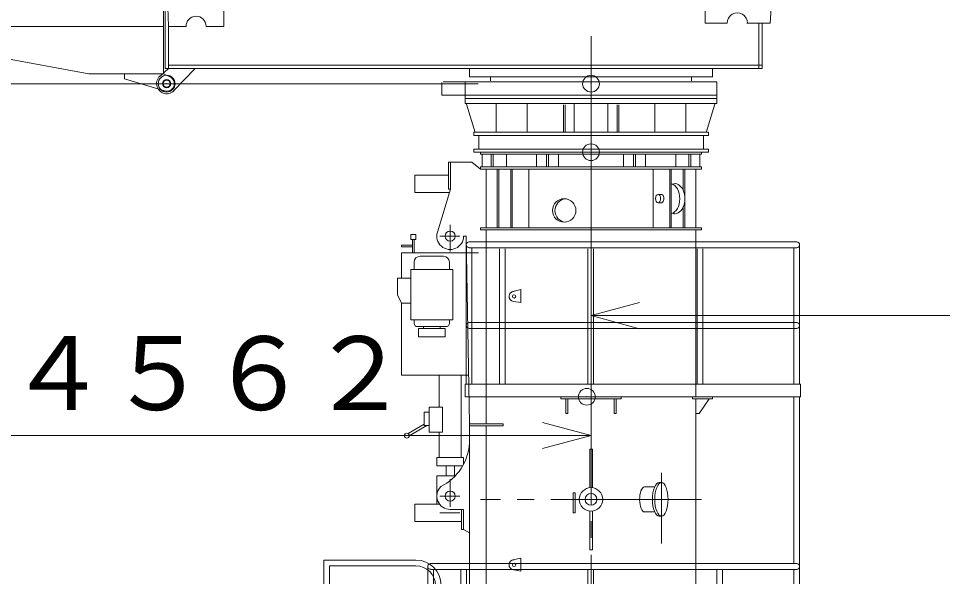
# Model space of a CAD drawing. Units: millimetres on the paper, enlarged 30 times, with parts at other scales. Extents: x -6015 to 6072, y -4190 to 4294.
# Drawn here: x -4880 to -4053, y 230 to 729 of the extents above; entities that cross this region are included whole.
import ezdxf
from ezdxf.enums import TextEntityAlignment as Align

# ---------------------------------------------------------------- set-up
doc = ezdxf.new("R2010")
doc.units = ezdxf.units.MM
doc.header["$LTSCALE"] = 30
doc.header["$PDMODE"] = 32
doc.header["$PDSIZE"] = 15
doc.linetypes.add('CHAIN1', pattern=[8, 5, -1, 1, -1])
doc.linetypes.add('CHAIN2', pattern=[12, 9, -1, 1, -1])
for name, color, linetype, lineweight in [('0-0', 7, 'Continuous', 18), ('0-2', 4, 'Continuous', 9), ('0-5', 4, 'Continuous', 9)]:
    doc.layers.add(name, color=color, linetype=linetype, lineweight=lineweight)
doc.styles.add('ＭＳ ゴシック', font='')
doc.styles.get('ＭＳ ゴシック').set_extended_font_data('MS Gothic')

# ---------------------------------------------------------------- blocks, each defined once
blk = doc.blocks.new('旋回フレーム立面(1)')
at = {"layer": '0-0'}
for p, q in [((-77.92, 233.58), (-81.21, 217.59)), ((-77.92, 233.58), (-18.52, 233.58)), ((-18.52, 233.58), (-15.21, 215.91)), ((-81.72, 215.58), (-15.71, 215.58)), ((-81.21, 203.66), (-81.21, 217.59)), ((-15.21, 203.66), (-15.21, 215.91)), ((-81.21, 213.99), (-81.21, 203.58)), ((-81.21, 203.58), (-15.21, 203.58)), ((-75.21, 203.11), (-75.21, 125.64)), ((-21.21, 203.11), (-21.21, 125.64)), ((-15.21, 213.99), (-15.21, 203.58)), ((-538, 126.24), (-478.6, 120.27)), ((-87.21, 125.58), (-9.21, 125.58)), ((-87.21, 125.58), (-87.21, 75.46)), ((-87.21, 119.58), (-9.21, 119.58)), ((-75.72, 131.58), (-21.71, 131.58)), ((-9.21, 125.58), (-9.21, 78.23)), ((398.57, 74.96), (461.02, 118.41)), ((-561.5, 15.77), (-564.42, 102.57)), ((-462.71, 75.1), (-462.41, 102.16)), ((515.53, 21.18), (521.62, 113.09)), ((151.29, 90.18), (151.29, 75.46)), ((232.29, 96.18), (157.29, 96.18)), ((158.79, 82.68), (158.79, 75.46)), ((224.79, 88.68), (164.79, 88.68)), ((230.79, 82.68), (230.79, 75.46)), ((238.29, 90.18), (238.29, 75.46)), ((-567.21, 75.18), (-567.21, -59.82)), ((-567.21, 75.18), (-563.9, 75.18)), ((-567.21, 69.48), (-563.9, 69.48)), ((-462.71, 75.18), (398.33, 75.18)), ((-462.71, 69.48), (398.33, 69.48)), ((-462.51, 75.18), (-462.51, 15.18)), ((398.79, 75.18), (398.79, 21.18)), ((398.79, 21.18), (438.44, 21.18)), ((473.53, 21.18), (515.53, 21.18)), ((495.09, 20.14), (495.09, -59.82)), ((500.79, 20.14), (500.79, -59.82)), ((-561.51, 15.83), (-561.51, 15.18)), ((-561.51, 15.18), (-529.69, 15.18)), ((-561.51, 15.17), (-561.51, -59.82)), ((-561.51, 15.17), (-561.51, -54.12)), ((-494.51, 15.18), (-462.51, 15.18)), ((-561.07, -60.28), (-576.43, -73.62)), ((-567.21, -59.82), (500.79, -59.82)), ((-561.51, -54.12), (500.79, -54.12)), ((-513.31, -59.77), (-551.65, -99.68)), ((-22.71, -59.61), (-22.71, -74.82)), ((412.29, -59.61), (412.29, -74.82)), ((-22.71, -74.82), (412.29, -74.82)), ((14.79, -75.15), (14.79, -82.4)), ((374.79, -75.15), (374.79, -82.4)), ((-72.21, -85.23), (-72.21, -107.82)), ((-70.02, -83.82), (419.79, -83.82)), ((-30.21, -83.82), (-30.21, -122.82)), ((419.79, -83.82), (419.79, -122.82)), ((-72.21, -107.82), (419.79, -107.82)), ((-30.21, -113.52), (419.79, -113.52)), ((-30.21, -122.82), (419.79, -122.82)), ((-28.04, -123.82), (-12.51, -174.57)), ((25.29, -123.82), (25.29, -173.53)), ((80.79, -123.82), (80.79, -174.57)), ((145.29, -124.86), (145.29, -173.53)), ((148.29, -124.86), (148.29, -173.53)), ((164.79, -123.82), (164.79, -173.53)), ((224.79, -123.82), (224.79, -173.53)), ((241.29, -124.86), (241.29, -173.53)), ((244.29, -124.86), (244.29, -173.53)), ((308.79, -123.82), (308.79, -174.57)), ((364.29, -123.82), (364.29, -173.53)), ((416.24, -123.82), (400.7, -174.57)), ((-15.21, -174.12), (-15.21, -179.82)), ((-15.21, -179.82), (404.79, -179.82)), ((-6.21, -180.78), (-6.21, -203.56)), ((395.79, -180.78), (395.79, -203.56)), ((-15.21, -204.12), (-15.21, -209.82)), ((-15.21, -209.82), (404.79, -209.82))]:
    blk.add_line(p, q, dxfattribs=at)
for points in [[(-15.21, -174.12), (404.79, -174.12), (404.79, -179.82)], [(-15.21, -204.12), (404.79, -204.12), (404.79, -209.82)]]:
    blk.add_lwpolyline(points, dxfattribs=at)
for centre, radius in [((497.34, 115.39), 9), ((-540.4, 102.15), 9), ((-480.4, 102.36), 9), ((-564.63, -87.21), 7.5)]:
    blk.add_circle(centre, radius, dxfattribs=at)
for centre, radius, start, end in [((497.67, 114.67), 24, 200.47334, 48.0058), ((-540.4, 102.36), 24, 82.94814, 179.49858), ((-480.4, 102.36), 18, 352.70412, 92.06842), ((157.29, 90.18), 6, 90, 180), ((164.79, 82.68), 6, 90, 180), ((224.79, 82.68), 6, 0, 90), ((232.29, 90.18), 6, 0, 90), ((-511.86, 15.35), 18, 1.50783, 181.50722), ((456.61, 21.4), 18, 358.02531, 181.97469), ((-564.63, -87.21), 18, 123.53668, 324.22862)]:
    blk.add_arc(centre, radius, start, end, dxfattribs=at)
for p in [(-540.4, 102.15), (-480.4, 102.36), (497.67, 114.67), (-564.63, -87.21), (194.79, -209.82)]:
    blk.add_point(p, dxfattribs=at)
blk = doc.blocks.new('ｳｲﾝﾁﾌﾚｰﾑ立面')
at = {"layer": '0-0'}
for p, q in [((-33.67, 208.87), (-33.67, -82.06)), ((260.33, 208.87), (-33.67, 208.87)), ((-33.67, 208.87), (-33.67, 190.24)), ((260.33, 208.87), (260.33, 187.87)), ((275.32, 187.87), (-323.77, 187.87)), ((-323.77, 187.87), (-323.77, -82.13)), ((-308.77, 187.87), (-308.77, -82.13)), ((-48.67, 193.56), (-33.72, 193.56)), ((-48.67, 193.56), (-48.67, 187.87)), ((260.33, 193.56), (275.32, 193.56)), ((275.32, 193.56), (275.32, -211.52)), ((275.32, 178.86), (-308.77, 178.86)), ((-48.67, 178.86), (-48.67, -82.06)), ((260.33, 178.86), (260.33, -82.06)), ((-269.47, -55.14), (-241.96, 78.88)), ((-86.16, 25.27), (-98.18, 79.89)), ((-207.2, 64.1), (-207.2, -17.26)), ((-132.2, 64.1), (-132.2, -17.26)), ((260.74, 31.87), (-33.72, 31.87)), ((259.15, 22.87), (-33.72, 22.87)), ((260.74, -7.14), (-32.14, -7.14)), ((-68.48, -55.14), (-75.86, -21.57)), ((-68.48, -55.14), (-68.48, -82.13)), ((275.32, -127.13), (-328.3, -127.13)), ((-317.06, -127.13), (141.91, -211.43)), ((141.91, -211.43), (275.16, -211.43)), ((205.55, -211.43), (205.55, -220.84)), ((275.16, -211.43), (286.78, -217.08)), ((205.55, -220.84), (277.02, -242.16))]:
    blk.add_line(p, q, dxfattribs=at)
for points in [[(-68.48, -55.14), (-269.47, -55.14), (-269.47, -81.88)], [(275.32, -82.13), (-328.3, -82.13), (-328.3, -127.13)]]:
    blk.add_lwpolyline(points, dxfattribs=at)
for centre, radius in [((-82.02, 1.63), 24), ((-82.02, 3.17), 18), ((280.88, -229.23), 6)]:
    blk.add_circle(centre, radius, dxfattribs=at)
for centre, radius, start, end in [((-169.96, 64.1), 73.5, 12.40545, 168.39811), ((-169.7, 64.1), 37.5, 0, 180), ((-169.7, -17.26), 37.5, 180, 0), ((280.88, -229.23), 13.5, 253.38388, 64.06438)]:
    blk.add_arc(centre, radius, start, end, dxfattribs=at)
blk.add_point((280.88, -229.23), dxfattribs=at)
blk = doc.blocks.new('旋回台立面(1)(1)(1)')
at = {"layer": '0-0', "xscale": 5, "yscale": 5}
for name, p in [('ｳｲﾝﾁﾌﾚｰﾑ立面', (-2559.1, 278.5)), ('旋回フレーム立面(1)', (1668.4, -431.6))]:
    blk.add_blockref(name, p, dxfattribs=at)
blk = doc.blocks.new('ｸﾗｲﾐﾝｸﾞﾏｽﾄ側面')
at = {"layer": '0-0'}
for p, q in [((-80.45, 440.54), (315.55, 440.54)), ((315.55, 440.54), (-80.45, 440.54)), ((-80.45, 436.94), (-80.45, 440.54)), ((-80.45, 436.94), (315.55, 436.94)), ((-77.45, 436.94), (-77.45, 414.14)), ((-60.95, 436.94), (-60.95, 414.14)), ((-57.35, 436.94), (-57.35, 414.14)), ((-33.95, 436.94), (-33.95, 414.14)), ((20.05, 436.94), (20.05, 414.14)), ((38.05, 436.94), (38.05, 414.14)), ((41.65, 436.94), (41.65, 414.14)), ((59.65, 436.94), (59.65, 414.14)), ((175.45, 436.94), (175.45, 414.14)), ((193.45, 436.94), (193.45, 414.14)), ((197.05, 436.94), (197.05, 414.14)), ((215.05, 436.94), (215.05, 414.14)), ((269.05, 436.94), (269.05, 414.14)), ((292.45, 436.94), (292.45, 414.14)), ((296.05, 436.94), (296.05, 414.14)), ((312.55, 436.94), (312.55, 414.14)), ((315.55, 440.54), (315.55, 436.94)), ((-95.45, 422.54), (-137.45, 422.54)), ((-133.85, 422.54), (-133.85, 374.54)), ((-95.45, 422.54), (-80.45, 410.54)), ((-80.45, 414.14), (315.55, 414.14)), ((-80.45, 410.54), (-80.45, 414.14)), ((315.55, 414.14), (315.55, 410.54)), ((-197.45, 399.48), (-197.45, 368.3)), ((-137.45, 399.48), (-197.45, 399.48)), ((-80.45, 410.54), (315.55, 410.54)), ((-69.95, 305.54), (-69.95, 410.54)), ((-50.14, 410.54), (-50.14, 305.54)), ((-47.43, 410.54), (-47.43, 305.54)), ((-26.14, 410.54), (-26.14, 305.54)), ((-23.44, 410.54), (-23.44, 305.54)), ((6.56, 410.54), (6.56, 305.54)), ((228.56, 410.54), (228.56, 305.54)), ((258.56, 410.54), (258.56, 305.54)), ((261.26, 410.54), (261.26, 305.54)), ((282.56, 410.54), (282.56, 372.36)), ((285.26, 410.54), (285.26, 305.54)), ((305.05, 305.54), (305.05, 410.54)), ((-135.75, 368.3), (-197.45, 368.3)), ((-133.85, 374.54), (-157.4, 297.57)), ((-133.85, 374.54), (-137.45, 374.54)), ((237.57, 365.17), (243.52, 365.17)), ((237.57, 350.09), (243.62, 350.09)), ((282.56, 343.49), (282.56, 305.54)), ((-80.45, 305.54), (315.55, 305.54)), ((315.55, 305.54), (-80.45, 305.54)), ((-80.45, 301.94), (-80.45, 305.54)), ((-80.45, 301.94), (315.55, 301.94)), ((-69.95, 25.64), (-69.95, 301.94)), ((305.05, 3.14), (305.05, 301.94)), ((315.55, 305.54), (315.55, 301.94)), ((-195.95, 293.54), (-204.95, 293.54)), ((-204.95, 293.54), (-204.95, 284.54)), ((-201.95, 284.54), (-201.95, 260.54)), ((-198.95, 284.54), (-198.95, 260.54)), ((-110.45, 290.54), (-105.95, 290.54)), ((-99.95, -45.46), (-105.95, 290.54)), ((-221.45, 274.04), (-201.95, 274.04)), ((-221.45, 271.04), (-221.45, 274.04)), ((-221.45, 271.04), (-201.95, 271.04)), ((-221.45, 260.54), (-221.45, 215.54)), ((-221.45, 260.54), (-83.83, 260.54)), ((-105.41, 260.54), (-221.45, 260.54)), ((-146.45, 254.54), (-188.45, 254.54)), ((-198.95, 244.04), (-198.95, 230.54)), ((-135.95, 244.04), (-135.95, 230.54)), ((-228.95, 215.54), (-204.95, 215.54)), ((-228.95, 215.54), (-228.95, 185.54)), ((-129.95, 230.54), (-204.95, 230.54)), ((-204.95, 230.54), (-204.95, 140.54)), ((-221.45, 170.54), (-228.95, 185.54)), ((-7.91, 194.85), (-22.15, 191.47)), ((-7.91, 194.85), (-7.91, 171.7)), ((-221.45, 170.54), (-204.95, 170.54)), ((-221.45, 170.54), (-221.45, 41.54)), ((-7.91, 171.7), (-21.46, 173.82)), ((-198.95, 134.54), (-198.95, 140.54)), ((-135.95, 134.54), (-135.95, 140.54)), ((-141.95, 128.54), (-192.95, 128.54)), ((-191.45, 125.54), (-191.45, 110.54)), ((-143.45, 125.54), (-191.45, 125.54)), ((-182.45, 128.54), (-182.45, 125.54)), ((-152.45, 128.54), (-152.45, 125.54)), ((-143.45, 125.54), (-143.45, 110.54)), ((-143.45, 110.54), (-191.45, 110.54)), ((-101.5, 41.54), (-221.45, 41.54)), ((-153.95, -15.46), (-153.95, 41.54)), ((-114.95, -105.46), (-114.95, 41.54)), ((-69.95, -45.46), (-69.95, 30.52)), ((63.55, 3.14), (63.55, -0.46)), ((171.55, 3.14), (63.55, 3.14)), ((171.55, 3.14), (171.55, -0.46)), ((299.05, 3.14), (335.05, 3.14)), ((299.05, -0.46), (299.05, 3.14)), ((335.05, -0.46), (335.05, 3.14)), ((-171.95, -60.46), (-171.95, -15.46)), ((171.55, -0.46), (63.55, -0.46)), ((72.55, -0.46), (72.55, -26.86)), ((76.15, -0.46), (76.15, -26.86)), ((158.95, -0.46), (158.95, -26.86)), ((162.55, -0.46), (162.55, -26.86)), ((299.05, -0.46), (335.05, -0.46)), ((305.05, -458.26), (305.05, -0.46)), ((-171.95, -24.46), (-180.95, -24.46)), ((-180.95, -48.46), (-180.95, -24.46)), ((76.15, -26.86), (72.55, -26.86)), ((162.55, -26.86), (158.95, -26.86)), ((-209.87, -62.56), (-180.95, -45.86)), ((-207.62, -66.46), (-176.45, -48.46)), ((-171.95, -48.46), (-180.95, -48.46)), ((-39.95, -45.46), (-99.95, -45.46)), ((-99.95, -49.06), (-99.95, -45.46)), ((-39.95, -49.06), (-99.95, -49.06)), ((-99.95, -49.06), (-99.95, -544.36)), ((-69.95, -458.26), (-69.95, -49.06)), ((-39.95, -49.06), (-39.95, -45.46)), ((-147.95, -60.46), (-171.95, -60.46)), ((-153.95, -105.46), (-153.95, -60.46)), ((115.15, -90.46), (115.15, -159.46)), ((119.95, -90.46), (115.15, -90.46)), ((119.95, -90.46), (119.95, -159.46)), ((-110.45, -105.46), (-158.45, -105.46)), ((-158.45, -120.46), (-158.45, -105.46)), ((-110.45, -117.61), (-110.45, -105.46)), ((-112.01, -120.46), (-158.45, -120.46)), ((-141.95, -120.46), (-141.95, -138.46)), ((-126.95, -120.46), (-126.95, -138.46)), ((-125.44, -138.46), (-158.45, -138.46)), ((-158.45, -189.22), (-158.45, -138.46)), ((213.17, -157.96), (231.57, -157.96)), ((239.5, -150.46), (243.55, -150.46)), ((89.35, -168.46), (85.75, -168.46)), ((85.75, -168.46), (85.75, -204.46)), ((-197.45, -189.22), (-197.45, -219.7)), ((-153.37, -189.22), (-197.45, -189.22)), ((-134.45, -198.46), (-110.45, -198.46)), ((-114.05, -198.46), (-114.05, -234.46)), ((-110.45, -198.46), (-110.45, -234.46)), ((115.15, -270.46), (115.15, -201.46)), ((119.95, -270.46), (119.95, -201.46)), ((213.17, -202.96), (231.57, -202.96)), ((239.5, -210.46), (243.55, -210.46)), ((-114.05, -219.7), (-197.45, -219.7)), ((-114.05, -234.46), (-110.45, -234.46)), ((-110.45, -234.46), (-99.95, -240.52)), ((119.95, -270.46), (115.15, -270.46)), ((-195.65, -289.06), (-360.65, -289.06)), ((-360.65, -544.36), (-360.65, -289.06)), ((-7.91, -285.42), (-22.15, -288.8)), ((-7.91, -285.42), (-7.91, -308.56)), ((-195.65, -299.26), (-350.45, -299.26)), ((-350.45, -544.36), (-350.45, -299.26)), ((-7.91, -308.56), (-21.46, -306.45))]:
    blk.add_line(p, q, dxfattribs=at)
at = {"layer": '0-0', "linetype": 'CHAIN2'}
for p, q in [((117.55, 440.54), (117.55, -566.86)), ((-134.45, 263.28), (-134.45, 310.39)), ((-117.16, 290.54), (-153.15, 290.54)), ((-134.45, -193.88), (-134.45, -144.13)), ((243.55, -133.19), (243.55, -259.55)), ((-117.16, -174.46), (-153.15, -174.46)), ((315.55, -180.46), (-80.45, -180.46)), ((-117.16, -204.46), (-153.15, -204.46))]:
    blk.add_line(p, q, dxfattribs=at)
at = {"layer": '0-0', "linetype": 'CHAIN1'}
blk.add_line((117.55, 419.55), (117.55, 399.48), dxfattribs=at)
at = {"layer": '0-0'}
for points in [[(-137.45, 422.54), (-137.45, 374.54), (-133.85, 374.54)], [(-195.95, 293.54), (-195.95, 284.54), (-204.95, 284.54)], [(-129.95, 230.54), (-129.95, 140.54), (-204.95, 140.54)], [(-147.95, -60.46), (-147.95, -15.46), (-171.95, -15.46)], [(305.05, -26.86), (311.05, -26.86), (329.05, -0.46)], [(89.35, -168.46), (89.35, -204.46), (85.75, -204.46)]]:
    blk.add_lwpolyline(points, dxfattribs=at)
for centre, radius in [((69.53, 336.34), 21), ((-134.45, 290.54), 9), ((-20.07, 182.71), 3), ((-212.12, -66.46), 4.5), ((117.55, -180.46), 21), ((-134.45, -174.46), 9), ((117.55, -180.46), 10.5), ((-20.07, -297.55), 3)]:
    blk.add_circle(centre, radius, dxfattribs=at)
for centre, radius, start, end in [((74.03, 336.34), 21, 96.65395, 263.85608), ((-134.45, 290.54), 24, 162.98969, 0), ((-188.45, 244.04), 10.5, 90, 180), ((-146.45, 244.04), 10.5, 0, 90), ((-20.07, 182.71), 9, 90.81599, 261.12402), ((-192.95, 134.54), 6, 180, 270), ((-141.95, 134.54), 6, 270, 0), ((-192.15, -74.65), 92.31, 296.18532, 357.26366), ((-134.45, -174.46), 24, 135, 270), ((-195.65, -334.06), 45, 0, 90), ((-20.07, -297.55), 9, 90.81599, 261.12402), ((-195.65, -334.06), 34.8, 0, 90)]:
    blk.add_arc(centre, radius, start, end, dxfattribs=at)
for centre, major_axis, ratio, start_param, end_param in [((258.44, 357.38), (0, -27), 0.6666, 0.1486395, 2.9798357), ((267.44, 357.38), (0, -27), 0.6666, 6.0181044, 9.6882701), ((243.55, 357.58), (0, -7.5), 0.6, 6.2216295, 9.5294687), ((213.55, -180.46), (0, -22.5), 0.3999, 3.1842402, 6.2831853), ((239.5, -180.46), (0, -30), 0.4, 3.1415927, 6.2831853)]:
    blk.add_ellipse(centre, major_axis=major_axis, ratio=ratio, start_param=start_param, end_param=end_param, dxfattribs=at)
for centre, major_axis, ratio in [((237.55, 357.58), (0, -7.5), 0.6), ((243.55, -180.46), (0, -30), 0.4)]:
    blk.add_ellipse(centre, major_axis=major_axis, ratio=ratio, dxfattribs=at)
blk.add_point((117.55, 440.54), dxfattribs=at)
blk = doc.blocks.new('ｸﾗｲﾐﾝｸﾞﾏｽﾄ下部立面')
at = {"layer": '0-0'}
for p, q in [((-135.78, -301.9), (-135.78, 352.45)), ((-130.68, 357.55), (116.82, 357.55)), ((-125.58, -302.59), (-125.58, 352.45)), ((-125.58, 347.35), (116.82, 347.35)), ((6.78, -301.9), (6.78, 352.45)), ((16.98, -302.59), (16.98, 352.45)), ((116.82, 359.35), (139.32, 359.35)), ((116.82, -309.65), (116.82, 359.35)), ((139.32, -309.65), (139.32, 359.35)), ((-125.58, 219.67), (116.82, 219.67)), ((-125.58, 209.47), (116.82, 209.47)), ((-125.58, -11.39), (116.82, -11.39)), ((-125.58, -21.59), (116.82, -21.59)), ((-125.58, -238.34), (116.82, -238.34)), ((-125.58, -248.54), (116.82, -248.54)), ((-130.33, -307.85), (116.82, -307.85)), ((-125.58, -297.65), (116.82, -297.65)), ((-93.48, -307.85), (116.82, -307.85)), ((116.82, -309.65), (139.32, -309.65))]:
    blk.add_line(p, q, dxfattribs=at)
for centre, start, end in [((-130.68, 352.45), 0, 180), ((11.88, 352.45), 0, 180), ((-130.71, -302.75), 170.33775, 1.83438), ((11.85, -302.75), 170.33775, 1.83438)]:
    blk.add_arc(centre, 5.1, start, end, dxfattribs=at)
blk.add_point((139.32, -99.65), dxfattribs=at)
blk = doc.blocks.new('ｸﾗｲﾐﾝｸﾞﾏｽﾄ上部踊り場立面')
at = {"layer": '0-0'}
for p, q in [((-266.54, 137.9), (-266.54, -111.44)), ((-261.28, 132.76), (324.76, 132.76)), ((-260.86, 142.96), (324.76, 142.96)), ((-256.34, 132.76), (-256.34, -111.44)), ((319.66, 132.76), (319.66, -111.44)), ((329.86, 136.06), (329.86, -111.44)), ((-207.23, 130.96), (-207.23, -111.44)), ((-197.03, 130.96), (-197.03, -111.44)), ((-49.28, 130.96), (-49.28, -111.44)), ((-39.08, 130.96), (-39.08, -111.44)), ((146.56, 130.96), (146.56, -111.44)), ((156.76, 130.96), (156.76, -111.44)), ((-266.54, 98.86), (-266.54, -111.44)), ((-262.03, -1.39), (324.76, -1.39)), ((-261.28, -11.59), (324.76, -11.59)), ((-268.34, -111.44), (-268.34, -133.94)), ((-268.34, -111.44), (331.66, -111.44)), ((331.66, -111.44), (331.66, -133.94)), ((-268.34, -133.94), (331.66, -133.94))]:
    blk.add_line(p, q, dxfattribs=at)
for centre, start, end in [((-261.44, 137.9), 80.33775, 271.83438), ((324.76, 137.86), 270, 90), ((-261.44, -6.46), 80.33775, 271.83438), ((324.76, -6.49), 270, 90)]:
    blk.add_arc(centre, 5.1, start, end, dxfattribs=at)
blk.add_point((-50.84, -133.94), dxfattribs=at)
blk = doc.blocks.new('ﾏｽﾄ立面(1)')
at = {"layer": '0-0'}
blk.add_point((42.7, 1138.38), dxfattribs=at)
blk = doc.blocks.new('ﾌﾞｰﾑ下部立面')
at = {"layer": '0-0'}
for p, q in [((363.78, 206.82), (-587.73, 57.79)), ((369.42, 165.21), (363.78, 206.82)), ((350.97, 189.63), (-580.03, 43.81)), ((355.01, 159.9), (350.97, 189.63)), ((375.12, 179.37), (369.42, 179.37)), ((369.42, 179.37), (369.42, 122.21)), ((375.12, 179.37), (375.12, 122.21)), ((369.42, 161.85), (-858.16, -11.51)), ((346.92, 135.95), (-614.88, 0.12)), ((346.92, 135.95), (346.92, -113.46)), ((369.42, 135.95), (369.42, -142.89)), ((317.21, 131.2), (346.92, 105.25)), ((-147.51, 111.55), (-144.03, 89.34)), ((-132.69, 113.88), (-129.17, 91.44)), ((-0.1, -89.85), (143.47, 106.98)), ((178.08, 111.34), (323.4, -100.87)), ((-614.88, 26.76), (-587.73, 57.79)), ((-319.55, -68.2), (-213.99, 59.35)), ((-194.88, 58.52), (-194.88, -77.54)), ((-175.57, 60.54), (-39.71, -86.29)), ((-596.04, 25.51), (-580.03, 43.81)), ((-614.88, 26.76), (-614.88, -71.38)), ((-453.21, 22.68), (-359.82, -68.71)), ((-589.19, -51.41), (-509.89, 14.95)), ((369.42, -137.5), (-856.51, -56.24)), ((346.92, -113.46), (-614.88, -49.7)), ((313.85, -109.69), (346.92, -79.17)), ((375.12, -100.97), (369.42, -100.97)), ((375.12, -100.97), (375.12, -139.38))]:
    blk.add_line(p, q, dxfattribs=at)
for points in [[(375.12, 179.37), (375.12, 122.21), (369.42, 122.21)], [(375.12, -100.97), (375.12, -139.38), (369.42, -139.38)], [(324.42, -135.24), (324.42, -144.72), (369.05, -167.19)]]:
    blk.add_lwpolyline(points, dxfattribs=at)
for centre, radius in [((-855.02, -33.79), 22.5), ((-854.96, -34.06), 9), ((375.12, -155.13), 13.5), ((375.12, -155.13), 4.8), ((375.12, -155.13), 4.8)]:
    blk.add_circle(centre, radius, dxfattribs=at)
for p in [(-854.88, -33.95), (375.12, -155.13)]:
    blk.add_point(p, dxfattribs=at)
blk = doc.blocks.new('34.1mﾌﾞｰﾑ立面')
at = {"layer": '0-0'}
blk.add_blockref('ﾌﾞｰﾑ下部立面', (-2410.18, -14.91), dxfattribs=at)
blk = doc.blocks.new('34.1mﾌﾞｰﾑ立面1')
at = {"layer": '0-2', "xscale": 0.5, "yscale": 0.5}
blk.add_blockref('34.1mﾌﾞｰﾑ立面', (-1543.69, -0.19), dxfattribs=at)

msp = doc.modelspace()

# ---------------------------------------------------------------- linework, layer by layer
at = {"layer": '0-0'}
for p, q in [((-4185.72, 390.98), (-4185.72, 241.73)), ((-4180.62, 390.98), (-4180.62, 239.18))]:
    msp.add_line(p, q, dxfattribs=at)
at = {"layer": '0-2'}
for p, q in [((-4367.22, 356.32), (-4367.22, 713.46)), ((-4367.22, 309.28), (-4367.22, 702.77)), ((-5403.2, 670.99), (-4468.09, 670.99)), ((-4367.22, 463.53), (-4323.76, 475.17)), ((-4367.22, 463.53), (132.78, 463.53)), ((-4367.22, 463.53), (-4323.76, 451.88)), ((-4367.22, 356.32), (-4410.69, 367.97)), ((-5051.52, 356.32), (-4367.22, 356.32)), ((-4367.22, 356.32), (-4410.69, 344.68))]:
    msp.add_line(p, q, dxfattribs=at)

# ---------------------------------------------------------------- block references
at = {"layer": '0-0'}
for name, p, xscale, yscale in [('旋回台立面(1)(1)(1)', (-4631.46, 757.76), 0.1, 0.1), ('ﾏｽﾄ立面(1)', (-4388.57, 101.8), 0.5, 0.5), ('ｸﾗｲﾐﾝｸﾞﾏｽﾄ側面', (-4426, 389.41), 0.5, 0.5), ('ｸﾗｲﾐﾝｸﾞﾏｽﾄ上部踊り場立面', (-4345.55, 457.95), 0.5, 0.5)]:
    msp.add_blockref(name, p, dxfattribs=dict(at, xscale=xscale, yscale=yscale))
at = {"layer": '0-0', "xscale": 0.5, "yscale": 0.5, "rotation": 270}
msp.add_blockref('ｸﾗｲﾐﾝｸﾞﾏｽﾄ下部立面', (-4359.4, 173.84), dxfattribs=at)
at = {"layer": '0-5', "rotation": 19.56253}
msp.add_blockref('34.1mﾌﾞｰﾑ立面1', (-1720.18, 1852.48), dxfattribs=at)

# ---------------------------------------------------------------- texts
at = {"layer": '0-2', "color": 7, "style": 'ＭＳ ゴシック'}
msp.add_text('４５６２', height=65.98, dxfattribs=at).set_placement((-4889.37, 359.32), align=Align.BOTTOM_LEFT)

doc.saveas('drawing.dxf')
